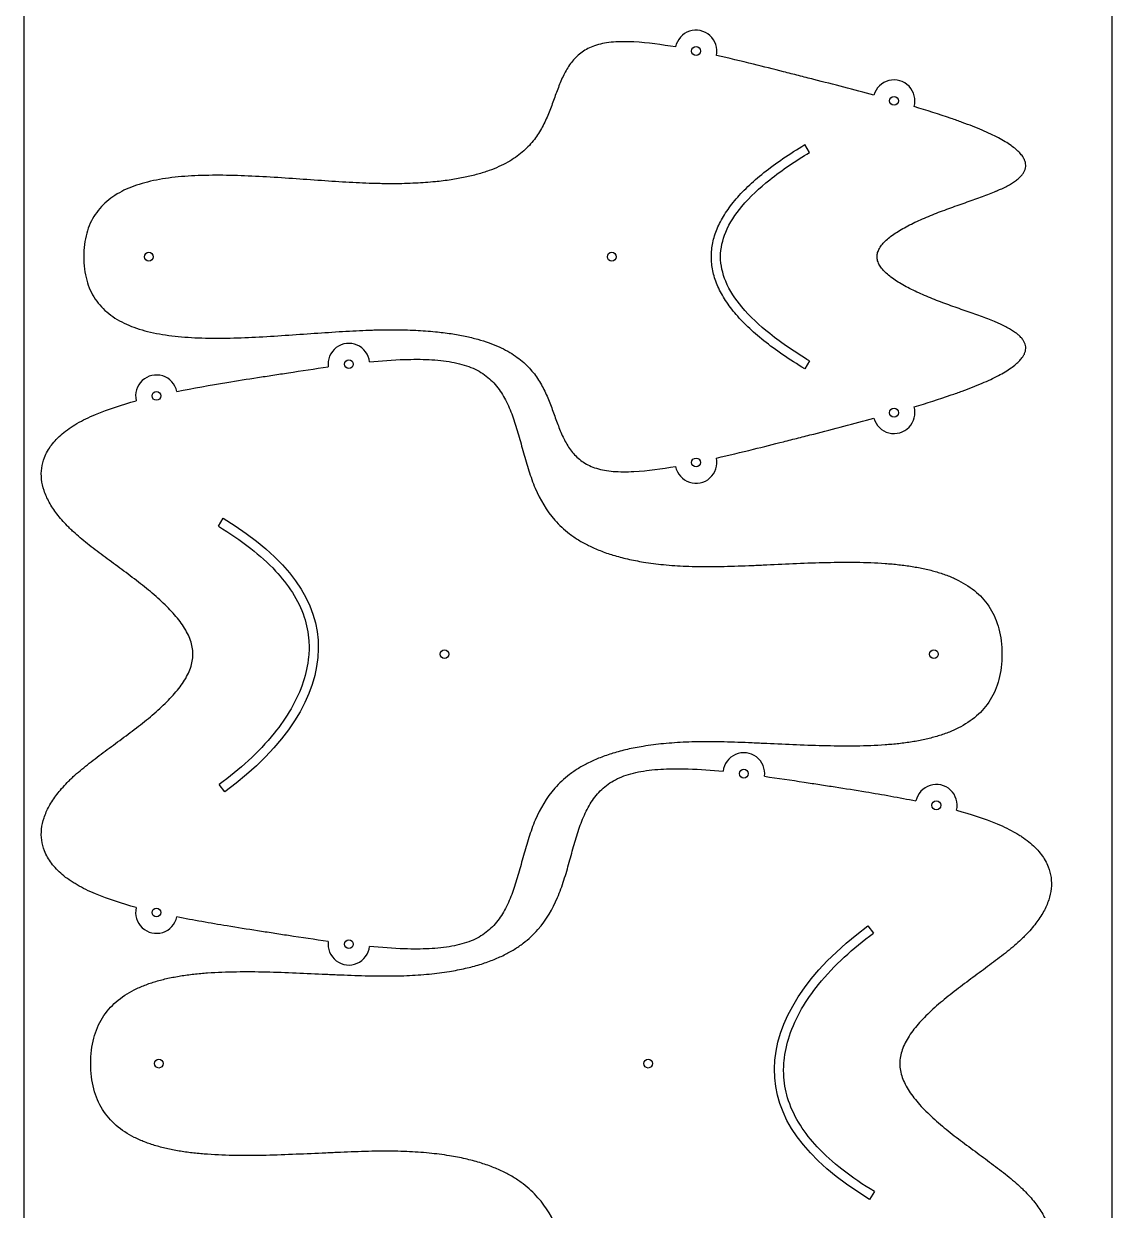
# Model space of a CAD drawing. Header units: inches. Extents: x 132 to 1257, y -131 to 658.
# Drawn here: x 406.9 to 466.9, y 192.3 to 257.7 of the extents above; entities that cross this region are included whole.
import ezdxf

# ---------------------------------------------------------------- set-up
doc = ezdxf.new("R2010")
doc.units = ezdxf.units.IN
doc.header["$MEASUREMENT"] = 0
doc.layers.add('Default', color=7, linetype='Continuous', true_color=0x000000)

msp = doc.modelspace()

# ---------------------------------------------------------------- linework, layer by layer
for p, q in [((450.258, 250.56), (449.997, 250.996)), ((450.258, 239.073), (449.997, 238.638)), ((417.673, 229.967), (417.936, 230.401)), ((418.028, 215.325), (417.727, 215.734)), ((453.478, 207.941), (453.779, 207.532)), ((453.833, 193.3), (453.57, 192.865))]:
    msp.add_line(p, q)
for centre in [(444.004, 256.152), (454.917, 253.41), (413.842, 244.817), (439.358, 244.817), (424.869, 238.894), (414.261, 237.148), (454.917, 236.223), (444.004, 233.481), (430.141, 222.914), (457.115, 222.914), (446.637, 216.332), (457.246, 214.586), (414.261, 208.681), (424.869, 206.934), (414.391, 200.352), (441.365, 200.352)]:
    msp.add_circle(centre, 0.243)
for centre, start, end in [((444.004, 256.152), 347.80874, 168.62341), ((454.917, 253.41), 343.83887, 164.47369), ((424.869, 238.894), 6.41056, 187.45588), ((414.261, 237.148), 12.22654, 193.47221), ((454.917, 236.223), 195.5263, 16.16203), ((444.004, 233.481), 191.38058, 12.19128), ((446.637, 216.332), 352.54409, 173.58882), ((457.246, 214.586), 346.52187, 167.77331), ((414.261, 208.681), 166.52187, 347.77331), ((424.869, 206.934), 172.54409, 353.58882)]:
    msp.add_arc(centre, 1.15, start, end)
for points, knots in [([(442.877, 256.379), (442.106, 256.497), (441.349, 256.61), (440.386, 256.661), (440.188, 256.667), (439.81, 256.665), (439.627, 256.659), (439.281, 256.631), (439.115, 256.611), (438.803, 256.556), (438.657, 256.522), (438.381, 256.437), (438.253, 256.388), (437.899, 256.223), (437.692, 256.087), (437.322, 255.76), (437.168, 255.58), (436.893, 255.184), (436.776, 254.97), (436.564, 254.526), (436.469, 254.291), (436.29, 253.817), (436.202, 253.569), (436.024, 253.081), (435.931, 252.835), (435.777, 252.47), (435.722, 252.349), (435.607, 252.109), (435.546, 251.991), (435.347, 251.637), (435.198, 251.411), (434.845, 250.971), (434.645, 250.766), (434.304, 250.476), (434.18, 250.382), (433.914, 250.198), (433.773, 250.11), (433.468, 249.939), (433.307, 249.858), (432.961, 249.702), (432.778, 249.629), (432.388, 249.489), (432.181, 249.424), (431.742, 249.301), (431.51, 249.246), (431.018, 249.142), (430.76, 249.096), (430.212, 249.013), (429.924, 248.977), (429.273, 248.912), (428.91, 248.886), (428.143, 248.849), (427.738, 248.839), (427.115, 248.837), (426.896, 248.839), (426.621, 248.843), (426.564, 248.845), (426.45, 248.847), (426.393, 248.849), (426.22, 248.853), (426.103, 248.857), (425.746, 248.87), (425.506, 248.881), (425.016, 248.905), (424.767, 248.919), (423.999, 248.966), (423.479, 249.001), (422.424, 249.075), (421.888, 249.113), (420.811, 249.185), (420.266, 249.219), (419.192, 249.271), (418.653, 249.292), (417.604, 249.308), (417.082, 249.306), (416.319, 249.277), (416.071, 249.263), (415.584, 249.226), (415.345, 249.203), (414.877, 249.146), (414.649, 249.113), (414.204, 249.033), (413.987, 248.988), (413.568, 248.883), (413.364, 248.824), (412.974, 248.692), (412.785, 248.619), (412.255, 248.38), (411.925, 248.188), (411.341, 247.721), (411.092, 247.456), (410.784, 246.994), (410.694, 246.831), (410.536, 246.483), (410.47, 246.299), (410.362, 245.91), (410.322, 245.704), (410.266, 245.271), (410.253, 245.044), (410.253, 244.817), (410.253, 244.59), (410.266, 244.362), (410.322, 243.929), (410.362, 243.724), (410.47, 243.334), (410.536, 243.15), (410.694, 242.802), (410.785, 242.639), (411.092, 242.178), (411.341, 241.913), (411.926, 241.446), (412.256, 241.254), (412.786, 241.014), (412.974, 240.941), (413.365, 240.809), (413.569, 240.75), (413.988, 240.646), (414.205, 240.6), (414.65, 240.521), (414.879, 240.487), (415.347, 240.43), (415.585, 240.407), (416.073, 240.371), (416.321, 240.357), (417.084, 240.328), (417.606, 240.325), (418.655, 240.342), (419.194, 240.362), (420.268, 240.415), (420.814, 240.449), (421.89, 240.521), (422.427, 240.559), (423.481, 240.633), (424.002, 240.668), (424.77, 240.715), (425.019, 240.729), (425.509, 240.753), (425.749, 240.764), (426.106, 240.777), (426.222, 240.78), (426.396, 240.785), (426.453, 240.787), (426.567, 240.789), (426.623, 240.79), (426.899, 240.795), (427.117, 240.797), (427.741, 240.795), (428.146, 240.785), (428.913, 240.747), (429.276, 240.721), (429.926, 240.656), (430.214, 240.621), (430.761, 240.538), (431.02, 240.491), (431.512, 240.388), (431.743, 240.332), (432.182, 240.209), (432.389, 240.145), (432.779, 240.005), (432.962, 239.932), (433.308, 239.776), (433.469, 239.695), (433.773, 239.524), (433.915, 239.436), (434.181, 239.251), (434.305, 239.157), (434.645, 238.868), (434.845, 238.662), (435.198, 238.222), (435.347, 237.997), (435.546, 237.643), (435.607, 237.524), (435.722, 237.285), (435.777, 237.164), (435.931, 236.799), (436.024, 236.553), (436.202, 236.065), (436.29, 235.817), (436.469, 235.344), (436.564, 235.108), (436.776, 234.664), (436.893, 234.451), (437.167, 234.054), (437.322, 233.874), (437.691, 233.547), (437.899, 233.412), (438.252, 233.246), (438.38, 233.197), (438.656, 233.112), (438.802, 233.078), (439.114, 233.023), (439.279, 233.003), (439.625, 232.975), (439.808, 232.969), (440.186, 232.967), (440.384, 232.972), (441.347, 233.024), (442.105, 233.137), (442.877, 233.255)], [21.337342, 21.337342, 21.337342, 21.337342, 25.86095, 25.86095, 27.024377, 27.024377, 28.094974, 28.094974, 29.071677, 29.071677, 29.962213, 29.962213, 30.77301, 30.77301, 32.260053, 32.260053, 33.67371, 33.67371, 35.104563, 35.104563, 36.584308, 36.584308, 38.101893, 38.101893, 39.660469, 39.660469, 40.445242, 40.445242, 41.234722, 41.234722, 42.850267, 42.850267, 44.567839, 44.567839, 45.49247, 45.49247, 46.482904, 46.482904, 47.555118, 47.555118, 48.725326, 48.725326, 50.009599, 50.009599, 51.423651, 51.423651, 52.982756, 52.982756, 54.701765, 54.701765, 56.853028, 56.853028, 59.247783, 59.247783, 60.543482, 60.543482, 60.877972, 60.877972, 61.21672, 61.21672, 61.9065, 61.9065, 63.331446, 63.331446, 64.809526, 64.809526, 67.885859, 67.885859, 71.069526, 71.069526, 74.272082, 74.272082, 77.43257, 77.43257, 80.482127, 80.482127, 81.952401, 81.952401, 83.373619, 83.373619, 84.740774, 84.740774, 86.047994, 86.047994, 87.296706, 87.296706, 88.48906, 88.48906, 90.733312, 90.733312, 92.896068, 92.896068, 93.993834, 93.993834, 95.14388, 95.14388, 96.374531, 96.374531, 97.712362, 97.712362, 97.712362, 99.050467, 99.050467, 100.281358, 100.281358, 101.431623, 101.431623, 102.529603, 102.529603, 104.692825, 104.692825, 106.937636, 106.937636, 108.130316, 108.130316, 109.379379, 109.379379, 110.686972, 110.686972, 112.054519, 112.054519, 113.47614, 113.47614, 114.946824, 114.946824, 117.997195, 117.997195, 121.158457, 121.158457, 124.361708, 124.361708, 127.545952, 127.545952, 130.622693, 130.622693, 132.10091, 132.10091, 133.525942, 133.525942, 134.215743, 134.215743, 134.554496, 134.554496, 134.888989, 134.888989, 136.184688, 136.184688, 138.579402, 138.579402, 140.730583, 140.730583, 142.448899, 142.448899, 144.007406, 144.007406, 145.420946, 145.420946, 146.704787, 146.704787, 147.874633, 147.874633, 148.946548, 148.946548, 149.936736, 149.936736, 150.861164, 150.861164, 152.578417, 152.578417, 154.193708, 154.193708, 154.983071, 154.983071, 155.76773, 155.76773, 157.32608, 157.32608, 158.843463, 158.843463, 160.323025, 160.323025, 161.753704, 161.753704, 163.167132, 163.167132, 164.653774, 164.653774, 165.464259, 165.464259, 166.354393, 166.354393, 167.330644, 167.330644, 168.400752, 168.400752, 169.563666, 169.563666, 174.092066, 174.092066, 174.092066, 174.092066]), ([(453.809, 253.718), (452.706, 254.019), (451.599, 254.304), (450.213, 254.657), (449.935, 254.728), (449.38, 254.869), (449.102, 254.939), (448.273, 255.149), (447.722, 255.288), (446.491, 255.592), (445.806, 255.756), (445.127, 255.91)], [-0.823595, -0.823595, -0.823595, -0.823595, 5.925481, 5.925481, 7.617573, 7.617573, 9.309877, 9.309877, 12.665867, 12.665867, 16.79159, 16.79159, 16.79159, 16.79159]), ([(456.021, 236.543), (456.707, 236.751), (457.39, 236.965), (458.271, 237.268), (458.474, 237.34), (458.866, 237.484), (459.055, 237.556), (459.42, 237.699), (459.594, 237.77), (459.928, 237.912), (460.087, 237.983), (460.388, 238.125), (460.531, 238.195), (460.797, 238.336), (460.922, 238.406), (461.153, 238.545), (461.26, 238.615), (461.456, 238.753), (461.546, 238.821), (461.706, 238.957), (461.779, 239.025), (461.904, 239.159), (461.959, 239.225), (462.041, 239.346), (462.073, 239.4), (462.123, 239.507), (462.142, 239.559), (462.182, 239.716), (462.185, 239.819), (462.153, 239.976), (462.136, 240.026), (462.091, 240.128), (462.062, 240.178), (461.994, 240.278), (461.953, 240.327), (461.862, 240.426), (461.809, 240.475), (461.694, 240.572), (461.63, 240.621), (461.491, 240.718), (461.415, 240.766), (461.253, 240.863), (461.165, 240.911), (460.979, 241.007), (460.88, 241.055), (460.727, 241.126), (460.673, 241.15), (460.591, 241.185), (460.563, 241.197), (460.506, 241.221), (460.477, 241.233), (460.327, 241.295), (460.205, 241.343), (459.952, 241.44), (459.82, 241.488), (459.55, 241.586), (459.411, 241.636), (459.127, 241.736), (458.982, 241.787), (458.688, 241.89), (458.54, 241.943), (458.088, 242.103), (457.786, 242.212), (457.188, 242.44), (456.889, 242.558), (456.455, 242.744), (456.314, 242.807), (456.039, 242.934), (455.905, 242.999), (455.646, 243.131), (455.52, 243.198), (455.281, 243.334), (455.166, 243.403), (454.95, 243.543), (454.847, 243.614), (454.658, 243.758), (454.569, 243.831), (454.411, 243.977), (454.338, 244.052), (454.214, 244.202), (454.159, 244.277), (454.072, 244.43), (454.037, 244.506), (453.991, 244.662), (453.979, 244.738), (453.979, 244.895), (453.991, 244.972), (454.037, 245.127), (454.072, 245.204), (454.159, 245.356), (454.213, 245.432), (454.338, 245.582), (454.411, 245.656), (454.569, 245.803), (454.658, 245.876), (454.847, 246.019), (454.949, 246.09), (455.165, 246.23), (455.28, 246.299), (455.52, 246.436), (455.645, 246.502), (455.904, 246.634), (456.038, 246.699), (456.313, 246.827), (456.454, 246.889), (456.888, 247.075), (457.186, 247.194), (457.784, 247.421), (458.086, 247.53), (458.538, 247.691), (458.686, 247.743), (458.98, 247.846), (459.125, 247.897), (459.409, 247.997), (459.548, 248.047), (459.818, 248.145), (459.95, 248.193), (460.203, 248.29), (460.325, 248.338), (460.475, 248.399), (460.504, 248.411), (460.547, 248.43), (460.561, 248.436), (460.589, 248.448), (460.603, 248.454), (460.671, 248.483), (460.725, 248.507), (460.878, 248.578), (460.977, 248.625), (461.164, 248.722), (461.251, 248.77), (461.414, 248.866), (461.489, 248.914), (461.628, 249.012), (461.692, 249.06), (461.808, 249.158), (461.86, 249.207), (461.952, 249.306), (461.993, 249.355), (462.062, 249.455), (462.091, 249.505), (462.136, 249.606), (462.152, 249.657), (462.185, 249.813), (462.182, 249.916), (462.143, 250.073), (462.123, 250.126), (462.074, 250.232), (462.042, 250.286), (461.96, 250.407), (461.905, 250.474), (461.78, 250.608), (461.708, 250.675), (461.548, 250.811), (461.458, 250.88), (461.263, 251.017), (461.155, 251.087), (460.925, 251.226), (460.8, 251.296), (460.534, 251.437), (460.392, 251.508), (460.091, 251.649), (459.932, 251.72), (459.598, 251.862), (459.423, 251.934), (459.059, 252.077), (458.87, 252.148), (458.478, 252.292), (458.275, 252.364), (457.393, 252.668), (456.709, 252.883), (456.021, 253.09)], [-72.816026, -72.816026, -72.816026, -72.816026, -68.589873, -68.589873, -67.318559, -67.318559, -66.122832, -66.122832, -65.008373, -65.008373, -63.980459, -63.980459, -63.043719, -63.043719, -62.201904, -62.201904, -61.451838, -61.451838, -60.790377, -60.790377, -60.212575, -60.212575, -59.710607, -59.710607, -59.34825, -59.34825, -59.018837, -59.018837, -58.399227, -58.399227, -58.086655, -58.086655, -57.74977, -57.74977, -57.37673, -57.37673, -56.958624, -56.958624, -56.489084, -56.489084, -55.962098, -55.962098, -55.376278, -55.376278, -54.729328, -54.729328, -54.382478, -54.382478, -54.203118, -54.203118, -54.019795, -54.019795, -53.249094, -53.249094, -52.425275, -52.425275, -51.557418, -51.557418, -50.654943, -50.654943, -49.727457, -49.727457, -47.836157, -47.836157, -45.968244, -45.968244, -45.060568, -45.060568, -44.184895, -44.184895, -43.349856, -43.349856, -42.56342, -42.56342, -41.835174, -41.835174, -41.168427, -41.168427, -40.565886, -40.565886, -40.025571, -40.025571, -39.537699, -39.537699, -39.081218, -39.081218, -38.624883, -38.624883, -38.137186, -38.137186, -37.597086, -37.597086, -36.994805, -36.994805, -36.328357, -36.328357, -35.600442, -35.600442, -34.814361, -34.814361, -33.979691, -33.979691, -33.104393, -33.104393, -32.197087, -32.197087, -30.329859, -30.329859, -28.439111, -28.439111, -27.511829, -27.511829, -26.609496, -26.609496, -25.741712, -25.741712, -24.91789, -24.91789, -24.147102, -24.147102, -23.963744, -23.963744, -23.873548, -23.873548, -23.784347, -23.784347, -23.437413, -23.437413, -22.790272, -22.790272, -22.204236, -22.204236, -21.677015, -21.677015, -21.207228, -21.207228, -20.788883, -20.788883, -20.415634, -20.415634, -20.078601, -20.078601, -19.765978, -19.765978, -19.146676, -19.146676, -18.817645, -18.817645, -18.4558, -18.4558, -17.954371, -17.954371, -17.377174, -17.377174, -16.71635, -16.71635, -15.966935, -15.966935, -15.125773, -15.125773, -14.18967, -14.18967, -13.162347, -13.162347, -12.048425, -12.048425, -10.853183, -10.853183, -9.582298, -9.582298, -5.347406, -5.347406, -5.347406, -5.347406]), ([(450.258, 239.073), (449.496, 239.531), (448.164, 240.42), (446.57, 241.886), (445.591, 243.336), (445.248, 244.817), (445.591, 246.298), (446.57, 247.748), (448.164, 249.214), (449.496, 250.103), (450.258, 250.56)], [0, 0, 0, 0, 1.049184, 1.888498, 2.547012, 3.094922, 3.642833, 4.301347, 5.14066, 6.189845, 6.189845, 6.189845, 6.189845]), ([(415.384, 237.391), (416.302, 237.577), (417.223, 237.739), (418.708, 237.984), (419.27, 238.072), (420.115, 238.204), (420.398, 238.247), (420.965, 238.334), (421.248, 238.378), (422.263, 238.533), (422.996, 238.643), (423.729, 238.745)], [274.979418, 274.979418, 274.979418, 274.979418, 279.962579, 279.962579, 282.991769, 282.991769, 284.518154, 284.518154, 286.044737, 286.044737, 289.987569, 289.987569, 289.987569, 289.987569]), ([(426.011, 239.022), (426.65, 239.083), (427.287, 239.133), (428.159, 239.161), (428.391, 239.165), (428.845, 239.163), (429.066, 239.158), (429.503, 239.136), (429.72, 239.12), (430.137, 239.075), (430.339, 239.047), (430.726, 238.977), (430.912, 238.935), (431.265, 238.837), (431.434, 238.782), (431.753, 238.654), (431.901, 238.584), (432.183, 238.424), (432.314, 238.337), (432.68, 238.055), (432.891, 237.84), (433.263, 237.357), (433.421, 237.094), (433.698, 236.538), (433.818, 236.241), (434.033, 235.633), (434.13, 235.313), (434.313, 234.672), (434.403, 234.339), (434.584, 233.682), (434.679, 233.352), (434.836, 232.862), (434.892, 232.7), (435.009, 232.378), (435.072, 232.219), (435.412, 231.42), (435.753, 230.831), (436.462, 230.025), (436.733, 229.774), (437.188, 229.427), (437.353, 229.315), (437.705, 229.097), (437.892, 228.994), (438.29, 228.796), (438.502, 228.704), (438.949, 228.528), (439.186, 228.446), (439.687, 228.294), (439.952, 228.224), (440.51, 228.097), (440.804, 228.04), (441.467, 227.933), (441.838, 227.886), (442.62, 227.809), (443.033, 227.782), (443.669, 227.755), (443.892, 227.749), (444.173, 227.745), (444.231, 227.744), (444.347, 227.743), (444.405, 227.742), (444.582, 227.741), (444.701, 227.742), (445.065, 227.744), (445.31, 227.748), (445.809, 227.759), (446.064, 227.767), (446.579, 227.785), (446.841, 227.795), (447.37, 227.817), (447.638, 227.829), (448.453, 227.866), (449, 227.892), (450.099, 227.938), (450.652, 227.958), (451.749, 227.982), (452.298, 227.987), (453.369, 227.972), (453.9, 227.953), (454.678, 227.896), (454.931, 227.874), (455.428, 227.818), (455.671, 227.785), (456.148, 227.709), (456.381, 227.665), (456.835, 227.565), (457.056, 227.509), (457.484, 227.383), (457.691, 227.313), (458.09, 227.158), (458.282, 227.073), (458.825, 226.798), (459.16, 226.582), (459.757, 226.063), (460.01, 225.771), (460.322, 225.269), (460.414, 225.092), (460.575, 224.714), (460.642, 224.515), (460.753, 224.093), (460.794, 223.871), (460.85, 223.404), (460.863, 223.159), (460.863, 222.914), (460.863, 222.669), (460.85, 222.424), (460.794, 221.957), (460.753, 221.735), (460.642, 221.313), (460.575, 221.114), (460.414, 220.736), (460.322, 220.559), (460.009, 220.057), (459.756, 219.765), (459.16, 219.246), (458.824, 219.03), (458.282, 218.755), (458.089, 218.67), (457.691, 218.515), (457.483, 218.445), (457.055, 218.319), (456.834, 218.263), (456.38, 218.163), (456.147, 218.119), (455.67, 218.043), (455.426, 218.01), (454.929, 217.954), (454.677, 217.932), (453.898, 217.875), (453.367, 217.856), (452.296, 217.841), (451.747, 217.846), (450.649, 217.871), (450.097, 217.891), (448.997, 217.936), (448.45, 217.962), (447.635, 217.999), (447.368, 218.011), (446.838, 218.034), (446.577, 218.044), (446.061, 218.062), (445.807, 218.069), (445.307, 218.081), (445.062, 218.084), (444.698, 218.087), (444.579, 218.087), (444.402, 218.086), (444.344, 218.086), (444.228, 218.084), (444.17, 218.084), (443.89, 218.079), (443.666, 218.073), (443.03, 218.046), (442.617, 218.019), (441.835, 217.942), (441.464, 217.895), (440.802, 217.787), (440.508, 217.731), (439.95, 217.603), (439.685, 217.534), (439.185, 217.381), (438.948, 217.3), (438.5, 217.124), (438.289, 217.031), (437.891, 216.834), (437.705, 216.731), (437.352, 216.513), (437.188, 216.4), (436.732, 216.053), (436.462, 215.803), (435.752, 214.997), (435.411, 214.408), (435.071, 213.61), (435.009, 213.451), (434.892, 213.129), (434.836, 212.966), (434.679, 212.476), (434.584, 212.146), (434.403, 211.49), (434.313, 211.157), (434.13, 210.516), (434.033, 210.196), (433.818, 209.588), (433.699, 209.291), (433.421, 208.735), (433.264, 208.472), (432.892, 207.989), (432.681, 207.774), (432.315, 207.492), (432.184, 207.405), (431.903, 207.245), (431.754, 207.175), (431.436, 207.047), (431.267, 206.991), (430.914, 206.893), (430.728, 206.852), (430.341, 206.782), (430.139, 206.753), (429.722, 206.708), (429.506, 206.692), (429.069, 206.67), (428.848, 206.665), (428.394, 206.663), (428.162, 206.667), (427.29, 206.695), (426.651, 206.745), (426.011, 206.806)], [20.470084, 20.470084, 20.470084, 20.470084, 23.875008, 23.875008, 25.112976, 25.112976, 26.290649, 26.290649, 27.442927, 27.442927, 28.523872, 28.523872, 29.533369, 29.533369, 30.474449, 30.474449, 31.359844, 31.359844, 32.195861, 32.195861, 33.816384, 33.816384, 35.443695, 35.443695, 37.134021, 37.134021, 38.893504, 38.893504, 40.698082, 40.698082, 42.534906, 42.534906, 43.452073, 43.452073, 44.366451, 44.366451, 48.090627, 48.090627, 50.066093, 50.066093, 51.129469, 51.129469, 52.265869, 52.265869, 53.489951, 53.489951, 54.819638, 54.819638, 56.271103, 56.271103, 57.860073, 57.860073, 59.840212, 59.840212, 62.036698, 62.036698, 63.223333, 63.223333, 63.529501, 63.529501, 63.839511, 63.839511, 64.470639, 64.470639, 65.774014, 65.774014, 67.125597, 67.125597, 68.517367, 68.517367, 69.941134, 69.941134, 72.851485, 72.851485, 75.790446, 75.790446, 78.682954, 78.682954, 81.477479, 81.477479, 82.826869, 82.826869, 84.133532, 84.133532, 85.393432, 85.393432, 86.601896, 86.601896, 87.760868, 87.760868, 88.873064, 88.873064, 90.98766, 90.98766, 93.053425, 93.053425, 94.111386, 94.111386, 95.223549, 95.223549, 96.415698, 96.415698, 97.712362, 97.712362, 97.712362, 99.008942, 99.008942, 100.201003, 100.201003, 101.313076, 101.313076, 102.370956, 102.370956, 104.436599, 104.436599, 106.551137, 106.551137, 107.663329, 107.663329, 108.822307, 108.822307, 110.030783, 110.030783, 111.290698, 111.290698, 112.597374, 112.597374, 113.946772, 113.946772, 116.741282, 116.741282, 119.633716, 119.633716, 122.57252, 122.57252, 125.482613, 125.482613, 126.906206, 126.906206, 128.297771, 128.297771, 129.649118, 129.649118, 130.95222, 130.95222, 131.583198, 131.583198, 131.893131, 131.893131, 132.199218, 132.199218, 133.385538, 133.385538, 135.581408, 135.581408, 137.560957, 137.560957, 139.148884, 139.148884, 140.599431, 140.599431, 141.928313, 141.928313, 143.151691, 143.151691, 144.287472, 144.287472, 145.350301, 145.350301, 147.324835, 147.324835, 151.04739, 151.04739, 151.961384, 151.961384, 152.878166, 152.878166, 154.714221, 154.714221, 156.518068, 156.518068, 158.276856, 158.276856, 159.966539, 159.966539, 161.593214, 161.593214, 163.213001, 163.213001, 164.048567, 164.048567, 164.933463, 164.933463, 165.873934, 165.873934, 166.882762, 166.882762, 167.962988, 167.962988, 169.114509, 169.114509, 170.291528, 170.291528, 171.528833, 171.528833, 174.938648, 174.938648, 174.938648, 174.938648]), ([(413.143, 208.948), (412.375, 209.171), (411.628, 209.401), (410.726, 209.779), (410.547, 209.858), (410.207, 210.024), (410.044, 210.11), (409.81, 210.245), (409.735, 210.29), (409.626, 210.359), (409.59, 210.382), (409.52, 210.428), (409.485, 210.452), (409.32, 210.566), (409.192, 210.663), (408.956, 210.863), (408.847, 210.966), (408.647, 211.176), (408.556, 211.283), (408.315, 211.604), (408.184, 211.831), (407.938, 212.458), (407.886, 212.859), (407.951, 213.482), (407.998, 213.691), (408.138, 214.116), (408.234, 214.329), (408.47, 214.76), (408.614, 214.977), (408.856, 215.294), (408.945, 215.403), (409.134, 215.622), (409.235, 215.731), (409.394, 215.892), (409.449, 215.947), (409.533, 216.028), (409.561, 216.056), (409.619, 216.111), (409.648, 216.138), (409.8, 216.277), (409.924, 216.386), (410.183, 216.605), (410.317, 216.715), (410.593, 216.935), (410.735, 217.045), (411.025, 217.266), (411.172, 217.377), (411.472, 217.6), (411.624, 217.712), (412.084, 218.051), (412.393, 218.277), (413.004, 218.734), (413.309, 218.967), (413.891, 219.434), (414.175, 219.673), (414.576, 220.038), (414.704, 220.159), (414.949, 220.403), (415.066, 220.525), (415.287, 220.771), (415.391, 220.894), (415.584, 221.143), (415.674, 221.268), (415.837, 221.518), (415.91, 221.644), (416.037, 221.896), (416.093, 222.022), (416.224, 222.398), (416.275, 222.653), (416.275, 223.176), (416.224, 223.431), (416.093, 223.806), (416.038, 223.932), (415.91, 224.184), (415.837, 224.31), (415.675, 224.56), (415.585, 224.685), (415.391, 224.933), (415.287, 225.056), (415.066, 225.303), (414.95, 225.425), (414.705, 225.668), (414.577, 225.789), (414.176, 226.154), (413.892, 226.393), (413.31, 226.86), (413.005, 227.093), (412.395, 227.55), (412.086, 227.776), (411.626, 228.115), (411.474, 228.227), (411.175, 228.45), (411.027, 228.56), (410.737, 228.782), (410.595, 228.892), (410.319, 229.112), (410.185, 229.221), (409.927, 229.44), (409.802, 229.549), (409.651, 229.688), (409.621, 229.716), (409.563, 229.77), (409.535, 229.798), (409.451, 229.879), (409.396, 229.934), (409.237, 230.096), (409.136, 230.205), (408.946, 230.423), (408.857, 230.532), (408.615, 230.849), (408.471, 231.066), (408.235, 231.497), (408.139, 231.71), (407.999, 232.135), (407.951, 232.344), (407.886, 232.967), (407.938, 233.367), (408.183, 233.995), (408.313, 234.221), (408.554, 234.543), (408.645, 234.65), (408.845, 234.86), (408.954, 234.963), (409.189, 235.163), (409.317, 235.26), (409.589, 235.449), (409.733, 235.539), (410.041, 235.716), (410.203, 235.802), (410.544, 235.968), (410.722, 236.048), (411.625, 236.427), (412.374, 236.657), (413.143, 236.88)], [198.121418, 198.121418, 198.121418, 198.121418, 202.286727, 202.286727, 203.327809, 203.327809, 204.302111, 204.302111, 204.765866, 204.765866, 204.991718, 204.991718, 205.213663, 205.213663, 206.063558, 206.063558, 206.858351, 206.858351, 207.605351, 207.605351, 208.99399, 208.99399, 211.179676, 211.179676, 212.31818, 212.31818, 213.55816, 213.55816, 214.935147, 214.935147, 215.68524, 215.68524, 216.478522, 216.478522, 216.89182, 216.89182, 217.102761, 217.102761, 217.316598, 217.316598, 218.199979, 218.199979, 219.12368, 219.12368, 220.081668, 220.081668, 221.067187, 221.067187, 222.073012, 222.073012, 224.115392, 224.115392, 226.140432, 226.140432, 228.093761, 228.093761, 229.031971, 229.031971, 229.933902, 229.933902, 230.795226, 230.795226, 231.61095, 231.61095, 232.383043, 232.383043, 233.114848, 233.114848, 234.498228, 234.498228, 235.881156, 235.881156, 236.612701, 236.612701, 237.384503, 237.384503, 238.199907, 238.199907, 239.060885, 239.060885, 239.962451, 239.962451, 240.900284, 240.900284, 242.852861, 242.852861, 244.877191, 244.877191, 246.918965, 246.918965, 247.924546, 247.924546, 248.909868, 248.909868, 249.867711, 249.867711, 250.791322, 250.791322, 251.674671, 251.674671, 251.888509, 251.888509, 252.099453, 252.099453, 252.512761, 252.512761, 253.306074, 253.306074, 254.056209, 254.056209, 255.4333, 255.4333, 256.673355, 256.673355, 257.811834, 257.811834, 259.996799, 259.996799, 261.385103, 261.385103, 262.13182, 262.13182, 262.92628, 262.92628, 263.7758, 263.7758, 264.688224, 264.688224, 265.66237, 265.66237, 266.703334, 266.703334, 270.876937, 270.876937, 270.876937, 270.876937]), ([(445.127, 233.724), (445.805, 233.877), (446.488, 234.041), (447.717, 234.345), (448.269, 234.483), (449.097, 234.693), (449.375, 234.764), (449.931, 234.905), (450.209, 234.975), (451.596, 235.329), (452.704, 235.615), (453.809, 235.916)], [178.638265, 178.638265, 178.638265, 178.638265, 182.755607, 182.755607, 186.111239, 186.111239, 187.803421, 187.803421, 189.49543, 189.49543, 196.254512, 196.254512, 196.254512, 196.254512]), ([(417.673, 229.967), (418.291, 229.592), (419.405, 228.839), (421.155, 227.283), (422.344, 225.538), (422.689, 223.804), (422.669, 222.597), (422.264, 220.761), (420.702, 218.212), (418.84, 216.555), (417.727, 215.734)], [0, 0, 0, 0, 0.852762, 1.582994, 2.767677, 3.290581, 3.641141, 4.195884, 5.485909, 7.119312, 7.119312, 7.119312, 7.119312]), ([(445.495, 184.244), (444.856, 184.183), (444.219, 184.134), (443.347, 184.105), (443.115, 184.101), (442.661, 184.103), (442.44, 184.108), (442.003, 184.13), (441.786, 184.146), (441.369, 184.191), (441.167, 184.219), (440.781, 184.29), (440.594, 184.331), (440.241, 184.429), (440.072, 184.485), (439.753, 184.612), (439.605, 184.683), (439.323, 184.843), (439.192, 184.929), (438.826, 185.211), (438.615, 185.427), (438.243, 185.91), (438.085, 186.172), (437.808, 186.728), (437.688, 187.025), (437.473, 187.634), (437.376, 187.954), (437.193, 188.595), (437.104, 188.928), (436.922, 189.584), (436.828, 189.914), (436.67, 190.405), (436.615, 190.567), (436.497, 190.889), (436.435, 191.048), (436.095, 191.846), (435.754, 192.435), (435.044, 193.242), (434.773, 193.492), (434.318, 193.839), (434.153, 193.952), (433.801, 194.17), (433.614, 194.272), (433.216, 194.47), (433.005, 194.563), (432.557, 194.739), (432.32, 194.82), (431.819, 194.973), (431.554, 195.042), (430.996, 195.17), (430.702, 195.226), (430.039, 195.334), (429.668, 195.381), (428.886, 195.457), (428.473, 195.485), (427.837, 195.511), (427.614, 195.517), (427.333, 195.522), (427.275, 195.523), (427.159, 195.524), (427.101, 195.524), (426.924, 195.525), (426.805, 195.525), (426.441, 195.523), (426.196, 195.519), (425.697, 195.507), (425.443, 195.5), (424.927, 195.482), (424.665, 195.472), (424.136, 195.449), (423.868, 195.437), (423.054, 195.4), (422.507, 195.374), (421.407, 195.329), (420.854, 195.309), (419.757, 195.284), (419.208, 195.279), (418.138, 195.294), (417.606, 195.314), (416.828, 195.37), (416.575, 195.393), (416.078, 195.448), (415.835, 195.481), (415.358, 195.558), (415.125, 195.601), (414.671, 195.702), (414.45, 195.758), (414.022, 195.884), (413.815, 195.954), (413.416, 196.109), (413.224, 196.193), (412.681, 196.468), (412.346, 196.685), (411.749, 197.203), (411.497, 197.496), (411.184, 197.997), (411.092, 198.175), (410.931, 198.552), (410.864, 198.752), (410.753, 199.173), (410.713, 199.395), (410.656, 199.862), (410.643, 200.107), (410.643, 200.352), (410.643, 200.597), (410.656, 200.843), (410.713, 201.31), (410.753, 201.532), (410.864, 201.953), (410.931, 202.152), (411.092, 202.53), (411.184, 202.708), (411.497, 203.209), (411.75, 203.502), (412.346, 204.02), (412.682, 204.237), (413.224, 204.512), (413.417, 204.596), (413.816, 204.751), (414.023, 204.821), (414.451, 204.947), (414.672, 205.003), (415.126, 205.104), (415.359, 205.147), (415.836, 205.224), (416.08, 205.256), (416.577, 205.312), (416.83, 205.335), (417.608, 205.391), (418.139, 205.41), (419.21, 205.425), (419.76, 205.42), (420.857, 205.396), (421.409, 205.376), (422.509, 205.33), (423.056, 205.304), (423.871, 205.267), (424.139, 205.255), (424.668, 205.233), (424.929, 205.223), (425.445, 205.205), (425.7, 205.197), (426.199, 205.186), (426.444, 205.182), (426.808, 205.18), (426.927, 205.18), (427.104, 205.18), (427.162, 205.181), (427.278, 205.182), (427.336, 205.183), (427.617, 205.187), (427.84, 205.194), (428.476, 205.22), (428.889, 205.248), (429.671, 205.324), (430.042, 205.371), (430.705, 205.479), (430.999, 205.536), (431.556, 205.663), (431.821, 205.733), (432.322, 205.885), (432.559, 205.967), (433.006, 206.142), (433.217, 206.235), (433.615, 206.433), (433.802, 206.536), (434.154, 206.753), (434.318, 206.866), (434.774, 207.213), (435.044, 207.463), (435.754, 208.27), (436.095, 208.859), (436.435, 209.657), (436.497, 209.816), (436.615, 210.138), (436.67, 210.3), (436.828, 210.79), (436.922, 211.12), (437.103, 211.776), (437.193, 212.11), (437.376, 212.75), (437.473, 213.07), (437.688, 213.679), (437.807, 213.976), (438.085, 214.532), (438.242, 214.794), (438.615, 215.277), (438.825, 215.493), (439.191, 215.775), (439.322, 215.861), (439.603, 216.021), (439.752, 216.092), (440.07, 216.219), (440.239, 216.275), (440.592, 216.373), (440.779, 216.414), (441.165, 216.485), (441.367, 216.513), (441.784, 216.558), (442.001, 216.575), (442.437, 216.596), (442.658, 216.602), (443.112, 216.603), (443.344, 216.6), (444.217, 216.571), (444.855, 216.522), (445.495, 216.46)], [20.470084, 20.470084, 20.470084, 20.470084, 23.875008, 23.875008, 25.112976, 25.112976, 26.290649, 26.290649, 27.442927, 27.442927, 28.523872, 28.523872, 29.533369, 29.533369, 30.474449, 30.474449, 31.359844, 31.359844, 32.195861, 32.195861, 33.816384, 33.816384, 35.443695, 35.443695, 37.134021, 37.134021, 38.893504, 38.893504, 40.698082, 40.698082, 42.534906, 42.534906, 43.452073, 43.452073, 44.366451, 44.366451, 48.090627, 48.090627, 50.066093, 50.066093, 51.129469, 51.129469, 52.265869, 52.265869, 53.489951, 53.489951, 54.819638, 54.819638, 56.271103, 56.271103, 57.860073, 57.860073, 59.840212, 59.840212, 62.036698, 62.036698, 63.223333, 63.223333, 63.529501, 63.529501, 63.839511, 63.839511, 64.470639, 64.470639, 65.774014, 65.774014, 67.125597, 67.125597, 68.517367, 68.517367, 69.941134, 69.941134, 72.851485, 72.851485, 75.790446, 75.790446, 78.682954, 78.682954, 81.477479, 81.477479, 82.826869, 82.826869, 84.133532, 84.133532, 85.393432, 85.393432, 86.601896, 86.601896, 87.760868, 87.760868, 88.873064, 88.873064, 90.98766, 90.98766, 93.053425, 93.053425, 94.111386, 94.111386, 95.223549, 95.223549, 96.415698, 96.415698, 97.712362, 97.712362, 97.712362, 99.008942, 99.008942, 100.201003, 100.201003, 101.313076, 101.313076, 102.370956, 102.370956, 104.436599, 104.436599, 106.551137, 106.551137, 107.663329, 107.663329, 108.822307, 108.822307, 110.030783, 110.030783, 111.290698, 111.290698, 112.597374, 112.597374, 113.946772, 113.946772, 116.741282, 116.741282, 119.633716, 119.633716, 122.57252, 122.57252, 125.482613, 125.482613, 126.906206, 126.906206, 128.297771, 128.297771, 129.649118, 129.649118, 130.95222, 130.95222, 131.583198, 131.583198, 131.893131, 131.893131, 132.199218, 132.199218, 133.385538, 133.385538, 135.581408, 135.581408, 137.560957, 137.560957, 139.148884, 139.148884, 140.599431, 140.599431, 141.928313, 141.928313, 143.151691, 143.151691, 144.287472, 144.287472, 145.350301, 145.350301, 147.324835, 147.324835, 151.04739, 151.04739, 151.961384, 151.961384, 152.878166, 152.878166, 154.714221, 154.714221, 156.518068, 156.518068, 158.276856, 158.276856, 159.966539, 159.966539, 161.593214, 161.593214, 163.213001, 163.213001, 164.048567, 164.048567, 164.933463, 164.933463, 165.873934, 165.873934, 166.882762, 166.882762, 167.962988, 167.962988, 169.114509, 169.114509, 170.291528, 170.291528, 171.528833, 171.528833, 174.938648, 174.938648, 174.938648, 174.938648]), ([(447.777, 216.183), (448.509, 216.082), (449.24, 215.972), (450.253, 215.817), (450.537, 215.773), (451.103, 215.686), (451.386, 215.643), (452.232, 215.511), (452.793, 215.423), (454.28, 215.178), (455.203, 215.016), (456.122, 214.829)], [179.014965, 179.014965, 179.014965, 179.014965, 182.948712, 182.948712, 184.474776, 184.474776, 186.000676, 186.000676, 189.029001, 189.029001, 194.020012, 194.020012, 194.020012, 194.020012]), ([(458.363, 214.318), (459.131, 214.095), (459.878, 213.866), (460.78, 213.488), (460.959, 213.408), (461.299, 213.242), (461.462, 213.157), (461.696, 213.022), (461.771, 212.977), (461.881, 212.908), (461.916, 212.885), (461.986, 212.838), (462.021, 212.815), (462.186, 212.7), (462.314, 212.603), (462.55, 212.403), (462.659, 212.301), (462.859, 212.091), (462.95, 211.984), (463.191, 211.662), (463.322, 211.436), (463.568, 210.808), (463.62, 210.408), (463.555, 209.785), (463.508, 209.576), (463.368, 209.151), (463.272, 208.937), (463.036, 208.506), (462.892, 208.29), (462.651, 207.972), (462.562, 207.863), (462.372, 207.645), (462.271, 207.536), (462.113, 207.374), (462.058, 207.319), (461.974, 207.238), (461.945, 207.211), (461.887, 207.156), (461.858, 207.129), (461.706, 206.989), (461.582, 206.88), (461.323, 206.661), (461.189, 206.552), (460.913, 206.332), (460.771, 206.222), (460.481, 206), (460.334, 205.889), (460.034, 205.666), (459.882, 205.554), (459.422, 205.216), (459.113, 204.989), (458.502, 204.532), (458.198, 204.299), (457.615, 203.832), (457.331, 203.593), (456.93, 203.228), (456.802, 203.107), (456.557, 202.864), (456.44, 202.741), (456.219, 202.495), (456.115, 202.372), (455.922, 202.124), (455.832, 201.999), (455.67, 201.749), (455.596, 201.623), (455.469, 201.371), (455.414, 201.244), (455.282, 200.869), (455.231, 200.614), (455.231, 200.091), (455.282, 199.836), (455.413, 199.461), (455.468, 199.334), (455.596, 199.082), (455.669, 198.956), (455.831, 198.706), (455.921, 198.581), (456.115, 198.333), (456.219, 198.21), (456.44, 197.964), (456.557, 197.842), (456.801, 197.598), (456.929, 197.478), (457.33, 197.112), (457.614, 196.874), (458.196, 196.407), (458.501, 196.174), (459.111, 195.717), (459.42, 195.49), (459.88, 195.152), (460.032, 195.04), (460.332, 194.817), (460.479, 194.706), (460.769, 194.485), (460.911, 194.375), (461.187, 194.155), (461.321, 194.045), (461.58, 193.826), (461.704, 193.717), (461.856, 193.578), (461.885, 193.551), (461.943, 193.496), (461.971, 193.469), (462.056, 193.387), (462.111, 193.333), (462.269, 193.171), (462.37, 193.062), (462.56, 192.843), (462.649, 192.735), (462.891, 192.417), (463.035, 192.201), (463.271, 191.77), (463.367, 191.556), (463.507, 191.131), (463.555, 190.922), (463.62, 190.3), (463.568, 189.9), (463.323, 189.272), (463.193, 189.045), (462.953, 188.723), (462.861, 188.616), (462.662, 188.406), (462.552, 188.304), (462.317, 188.104), (462.189, 188.007), (461.917, 187.818), (461.773, 187.727), (461.466, 187.55), (461.303, 187.464), (460.963, 187.298), (460.784, 187.218), (459.881, 186.84), (459.132, 186.61), (458.363, 186.387)], [198.121418, 198.121418, 198.121418, 198.121418, 202.286727, 202.286727, 203.327809, 203.327809, 204.302111, 204.302111, 204.765866, 204.765866, 204.991718, 204.991718, 205.213663, 205.213663, 206.063558, 206.063558, 206.858351, 206.858351, 207.605351, 207.605351, 208.99399, 208.99399, 211.179676, 211.179676, 212.31818, 212.31818, 213.55816, 213.55816, 214.935147, 214.935147, 215.68524, 215.68524, 216.478522, 216.478522, 216.89182, 216.89182, 217.102761, 217.102761, 217.316598, 217.316598, 218.199979, 218.199979, 219.12368, 219.12368, 220.081668, 220.081668, 221.067187, 221.067187, 222.073012, 222.073012, 224.115392, 224.115392, 226.140432, 226.140432, 228.093761, 228.093761, 229.031971, 229.031971, 229.933902, 229.933902, 230.795226, 230.795226, 231.61095, 231.61095, 232.383043, 232.383043, 233.114848, 233.114848, 234.498228, 234.498228, 235.881156, 235.881156, 236.612701, 236.612701, 237.384503, 237.384503, 238.199907, 238.199907, 239.060885, 239.060885, 239.962451, 239.962451, 240.900284, 240.900284, 242.852861, 242.852861, 244.877191, 244.877191, 246.918965, 246.918965, 247.924546, 247.924546, 248.909868, 248.909868, 249.867711, 249.867711, 250.791322, 250.791322, 251.674671, 251.674671, 251.888509, 251.888509, 252.099453, 252.099453, 252.512761, 252.512761, 253.306074, 253.306074, 254.056209, 254.056209, 255.4333, 255.4333, 256.673355, 256.673355, 257.811834, 257.811834, 259.996799, 259.996799, 261.385103, 261.385103, 262.13182, 262.13182, 262.92628, 262.92628, 263.7758, 263.7758, 264.688224, 264.688224, 265.66237, 265.66237, 266.703334, 266.703334, 270.876937, 270.876937, 270.876937, 270.876937]), ([(423.729, 207.084), (422.997, 207.185), (422.266, 207.294), (421.253, 207.449), (420.97, 207.493), (420.403, 207.58), (420.12, 207.624), (419.275, 207.755), (418.713, 207.844), (417.227, 208.088), (416.304, 208.251), (415.384, 208.437)], [179.014965, 179.014965, 179.014965, 179.014965, 182.948712, 182.948712, 184.474776, 184.474776, 186.000676, 186.000676, 189.029001, 189.029001, 194.020012, 194.020012, 194.020012, 194.020012]), ([(453.833, 193.3), (453.216, 193.674), (452.101, 194.427), (450.351, 195.983), (449.162, 197.728), (448.817, 199.462), (448.837, 200.67), (449.242, 202.505), (450.804, 205.054), (452.666, 206.712), (453.779, 207.532)], [0, 0, 0, 0, 0.852762, 1.582994, 2.767677, 3.290581, 3.641141, 4.195884, 5.485909, 7.119312, 7.119312, 7.119312, 7.119312])]:
    msp.add_open_spline(points, degree=3, knots=knots)
for points, degree in [([(449.997, 238.638), (439.7, 244.817), (449.997, 250.996)], 2), ([(417.936, 230.401), (421.57, 228.199), (424.853, 223.4), (421.444, 217.844), (418.028, 215.325)], 3), ([(453.57, 192.865), (449.936, 195.068), (446.653, 199.866), (450.062, 205.422), (453.478, 207.941)], 3)]:
    msp.add_open_spline(points, degree=degree)
at = {"layer": 'Default'}
msp.add_lwpolyline([(406.946, 158.162), (466.946, 158.162), (466.946, 258.162), (406.946, 258.162)], close=True, dxfattribs=at)

doc.saveas('drawing.dxf')
